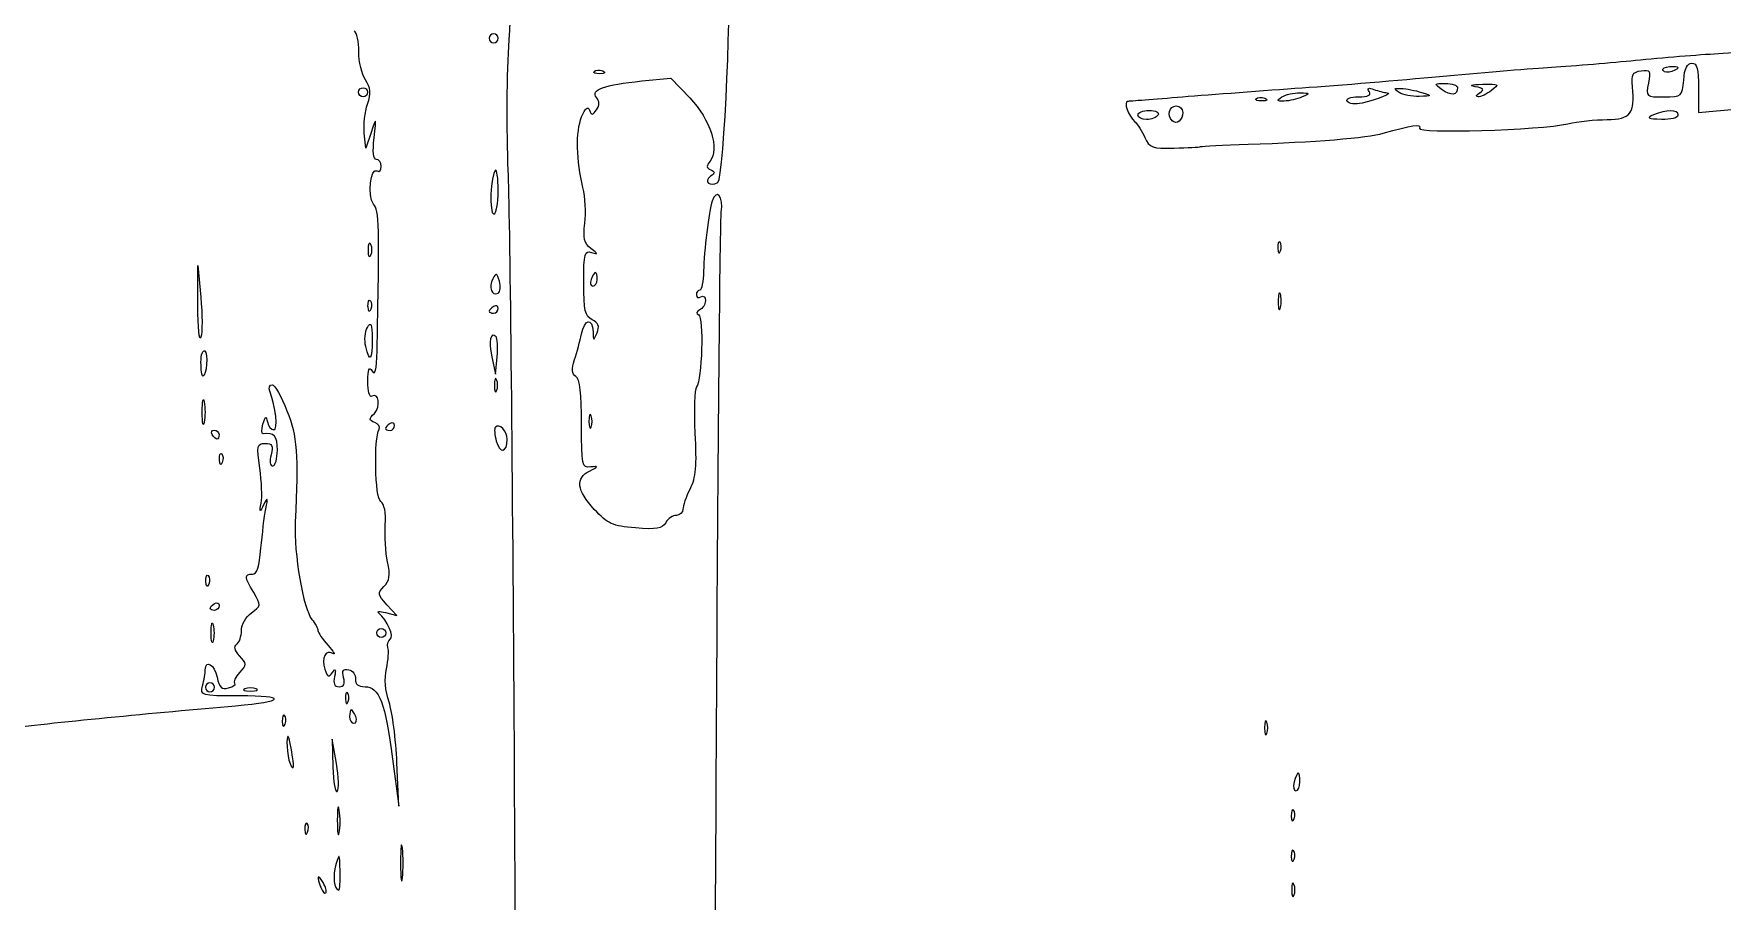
# Model space of a CAD drawing. Extents: x 548 to 695, y 110 to 247.
# Drawn here: x 604.64 to 626.81, y 161.5 to 172.89 of the extents above; entities that cross this region are included whole.
import ezdxf

# ---------------------------------------------------------------- set-up
doc = ezdxf.new("R2010")
doc.units = 0
doc.layers.add('Layer_1', color=7, linetype='CONTINUOUS')

msp = doc.modelspace()

# ---------------------------------------------------------------- linework, layer by layer
at = {"layer": 'Layer_1', "color": 7}
for points in [[(610.736315, 172.827043)], [(608.90366, 172.119997)], [(622.567701, 172.116369)], [(621.029622, 172.057124)], [(619.136589, 171.821282)], [(619.588517, 171.743896)], [(626.235477, 171.821367)], [(609.031304, 170.049572)], [(610.751707, 169.63937)], [(612.037786, 169.662047)], [(606.792472, 169.316532)], [(610.736343, 169.281071)], [(606.833178, 168.57462)], [(610.716501, 168.345865)], [(606.850186, 167.920413)], [(611.958784, 167.87262)], [(609.375855, 167.743077)], [(606.981997, 167.624646)], [(606.952233, 165.343606)], [(606.965953, 165.021732)], [(609.141033, 165.021732)], [(607.009578, 164.308394)], [(607.556806, 164.288551)], [(608.86491, 163.923931)], [(620.832387, 163.850513)], [(608.015877, 163.510413)], [(608.61325, 163.307339)], [(621.266457, 163.066677)], [(621.187427, 161.721128)]]:
    msp.add_lwpolyline(points, close=True, dxfattribs=at)
for points in [[(611.995833, 172.393257), (611.995833, 172.392406)], [(612.623764, 172.26686), (613.003521, 172.305128), (613.253537, 172.044057)], [(626.035209, 172.403802), (626.034359, 172.403235)], [(623.132504, 172.150951), (623.132504, 172.151235)], [(623.626186, 172.111833), (623.62732, 172.111833)], [(626.501679, 172.176576), (626.501679, 171.851556), (626.738372, 171.874233)], [(620.690683, 172.035298), (620.690683, 172.034447)], [(621.887216, 171.997597), (621.887528, 171.998447)], [(609.068608, 171.592894), (608.997742, 171.385965), (608.977899, 171.582973)], [(619.962151, 171.404929), (619.964816, 171.404872)], [(610.736627, 170.825499), (610.736343, 170.825584)], [(621.005074, 170.148983), (621.006208, 170.148983)], [(606.792472, 169.316532), (606.790602, 169.843039), (606.830287, 169.428926)], [(621.007937, 169.470992), (621.009298, 169.470992)], [(609.027761, 169.305194), (609.026627, 169.305194)], [(608.998535, 168.780444), (608.997118, 168.780444)], [(610.708564, 168.908882), (610.710832, 168.908882)], [(610.653288, 168.644409), (610.702895, 168.419906), (610.722737, 168.647528)], [(610.855909, 167.562794), (610.854775, 167.562227)], [(607.076107, 167.294353), (607.075257, 167.294353)], [(606.898658, 165.697115), (606.897808, 165.697115)], [(609.257962, 165.289266), (609.405931, 165.248447), (609.273553, 165.39188)], [(608.759745, 164.233276), (608.760879, 164.233276)], [(607.931603, 163.938104), (607.932737, 163.938104)], [(608.61325, 163.307339), (608.558258, 163.628674), (608.566762, 163.262608)], [(609.349521, 163.368935), (609.429742, 162.74778), (609.407065, 163.314255)], [(608.649959, 162.69582), (608.649335, 162.695991)], [(621.18275, 162.695707), (621.183883, 162.695707)], [(608.227398, 162.518258), (608.228532, 162.518258)], [(609.477874, 162.19423), (609.477874, 162.194088)], [(621.18275, 162.163191), (621.183883, 162.163191)], [(608.65954, 161.898208), (608.660957, 161.898293)], [(608.436737, 161.746356), (608.436737, 161.746072)]]:
    msp.add_lwpolyline(points, dxfattribs=at)
for points in [[(610.806387, 173.871269), (610.917506, 173.599143), (610.923175, 173.513707), (610.875836, 172.806435)], [(613.621191, 170.936306), (613.703962, 170.987329), (613.817632, 173.60212), (613.741096, 173.692233)], [(608.905616, 172.652202), (608.905616, 172.781461), (608.880104, 172.903918), (608.846372, 172.924044)], [(610.677071, 172.886287), (610.644472, 172.886287), (610.617827, 172.860775), (610.617827, 172.827043)], [(610.617827, 172.827043), (610.617827, 172.794444), (610.643339, 172.767798), (610.677071, 172.767798)], [(610.736315, 172.827043), (610.736315, 172.859641), (610.710803, 172.886287), (610.677071, 172.886287)], [(610.677071, 172.767798), (610.709669, 172.767798), (610.736315, 172.79331), (610.736315, 172.827043)], [(610.875836, 172.806435), (610.84749, 172.383477), (610.842387, 171.611461), (610.864498, 171.090907)], [(630.048529, 172.883764), (629.053909, 172.797874), (627.268054, 172.656992), (626.70617, 172.620142)], [(608.994624, 172.281005), (608.945584, 172.355839), (608.905616, 172.5228), (608.905616, 172.652202)], [(625.61177, 172.52915), (625.286409, 172.497118), (624.793918, 172.456866), (624.51737, 172.439575)], [(626.70617, 172.620142), (626.429509, 172.603134), (625.937131, 172.561181), (625.61177, 172.52915)], [(612.073502, 172.362359), (612.01114, 172.359865), (611.976274, 172.373698), (611.995833, 172.393257)], [(611.995833, 172.392406), (612.015676, 172.412249), (612.066416, 172.415083), (612.109219, 172.398076)], [(612.109219, 172.398076), (612.156274, 172.378233), (612.142384, 172.365194), (612.073502, 172.362359)], [(623.097609, 172.321654), (622.593298, 172.274031), (621.78137, 172.207417), (621.293329, 172.173118)], [(624.51737, 172.439575), (624.240709, 172.422567), (623.601921, 172.369276), (623.097609, 172.321654)], [(625.633427, 172.19177), (625.616419, 172.351644), (625.635921, 172.385943), (625.746813, 172.401817)], [(625.746813, 172.401817), (625.865584, 172.418825), (625.875506, 172.401817), (625.842907, 172.239109)], [(626.034359, 172.403235), (626.020186, 172.428746), (626.057036, 172.451424), (626.121099, 172.456243)], [(626.149446, 172.392463), (626.101824, 172.375455), (626.050233, 172.37829), (626.035209, 172.403802)], [(626.121099, 172.456243), (626.256879, 172.467581), (626.268784, 172.439235), (626.149446, 172.392463)], [(626.305805, 172.279644), (626.317143, 172.429313), (626.353143, 172.501597), (626.412954, 172.501597)], [(626.412954, 172.501597), (626.480986, 172.501597), (626.501679, 172.426195), (626.501679, 172.176576)], [(608.90366, 172.119997), (608.90366, 172.152595), (608.929172, 172.179241), (608.962904, 172.179241)], [(608.962904, 172.060753), (608.930306, 172.060753), (608.90366, 172.086265), (608.90366, 172.119997)], [(608.962904, 172.179241), (608.995502, 172.179241), (609.022148, 172.153729), (609.022148, 172.119997)], [(609.022148, 172.119997), (609.022148, 172.087398), (608.996636, 172.060753), (608.962904, 172.060753)], [(609.020135, 171.962561), (609.070309, 172.106561), (609.064923, 172.173742), (608.994624, 172.281005)], [(612.027184, 172.050576), (611.944413, 172.150072), (612.128381, 172.21697), (612.623764, 172.26686)], [(621.293329, 172.173118), (620.80526, 172.138819), (620.09983, 172.085811), (619.725657, 172.05548)], [(621.029622, 172.057124), (621.078378, 172.088589), (621.184961, 172.112967), (621.266315, 172.111266)], [(621.266315, 172.111266), (621.401811, 172.108431), (621.404362, 172.102762), (621.295795, 172.057124)], [(622.035213, 172.057975), (622.161071, 172.057975), (622.206142, 172.080652), (622.176945, 172.12714)], [(622.409669, 172.11325), (622.491874, 172.107581), (622.306772, 172.031896), (622.08309, 171.977754)], [(622.176945, 172.12714), (622.147748, 172.174195), (622.165606, 172.183833), (622.237323, 172.15662)], [(622.237323, 172.15662), (622.294016, 172.133943), (622.371685, 172.115235), (622.409669, 172.11325)], [(622.567701, 172.116369), (622.494567, 172.163707), (622.499953, 172.172778), (622.597181, 172.168809)], [(622.833874, 172.063928), (622.736362, 172.061433), (622.616457, 172.08377), (622.567701, 172.116369)], [(622.597181, 172.168809), (622.662378, 172.166315), (622.782, 172.143298), (622.863354, 172.116369)], [(622.863354, 172.116369), (623.008205, 172.06988), (623.007638, 172.068746), (622.833874, 172.063928)], [(623.132504, 172.151235), (623.023937, 172.230605), (623.025921, 172.234857), (623.177575, 172.234857)], [(623.336882, 172.179298), (623.336882, 172.078668), (623.248724, 172.066479), (623.132504, 172.150951)], [(623.177575, 172.234857), (623.265165, 172.234857), (623.336882, 172.209345), (623.336882, 172.179298)], [(623.568076, 172.191487), (623.476517, 172.208494), (623.510249, 172.220683), (623.661902, 172.224652)], [(623.62732, 172.111833), (623.69195, 172.152935), (623.678627, 172.170794), (623.568076, 172.191487)], [(623.606343, 172.057975), (623.571761, 172.058428), (623.580832, 172.083487), (623.626186, 172.111833)], [(623.783792, 172.143865), (623.72058, 172.095959), (623.640643, 172.057408), (623.606343, 172.057975)], [(623.661902, 172.224652), (623.882154, 172.230321), (623.890658, 172.224822), (623.783792, 172.143865)], [(625.299732, 171.760337), (625.608652, 171.762208), (625.66869, 171.839707), (625.633427, 172.19177)], [(625.842907, 172.239109), (625.807191, 172.060243), (625.810309, 172.057691), (626.047002, 172.057691)], [(626.047002, 172.057691), (626.282277, 172.057691), (626.287946, 172.063361), (626.305805, 172.279644)], [(608.977899, 171.582973), (608.966561, 171.691257), (608.986403, 171.862186), (609.020135, 171.962561)], [(611.832614, 171.794324), (611.879953, 171.908844), (611.913969, 171.938324), (611.936079, 171.883049)], [(611.936079, 171.883049), (611.964425, 171.813883), (611.978315, 171.81445), (612.029055, 171.888718)], [(612.029055, 171.888718), (612.070157, 171.947962), (612.069591, 171.999269), (612.027184, 172.050576)], [(613.253537, 172.044057), (613.523679, 171.762293), (613.648772, 171.370602), (613.51886, 171.214101)], [(619.00285, 171.999071), (618.946157, 171.997824), (619.014189, 171.806598), (619.098661, 171.732047)], [(619.725657, 172.05548), (619.351483, 172.024866), (619.026236, 171.999638), (619.00285, 171.999071)], [(619.136589, 171.821282), (619.136589, 171.85388), (619.20462, 171.880526), (619.287959, 171.880526)], [(619.287959, 171.880526), (619.373849, 171.880526), (619.423455, 171.855014), (619.402762, 171.821282)], [(619.588517, 171.743896), (619.517934, 171.814479), (619.550249, 171.939487), (619.63954, 171.939487)], [(619.63954, 171.939487), (619.688296, 171.939487), (619.728265, 171.901219), (619.728265, 171.854164)], [(620.768353, 172.0044), (620.705991, 172.001906), (620.671124, 172.015739), (620.690683, 172.035298)], [(620.690683, 172.034447), (620.710526, 172.05429), (620.761266, 172.057124), (620.804069, 172.040117)], [(620.804069, 172.040117), (620.851124, 172.020274), (620.837235, 172.007235), (620.768353, 172.0044)], [(621.059102, 172.002983), (620.961307, 172.000488), (620.956205, 172.008652), (621.029622, 172.057124)], [(621.295795, 172.057124), (621.230598, 172.028778), (621.124299, 172.004683), (621.059102, 172.002983)], [(621.887528, 171.998447), (621.86485, 172.033313), (621.926929, 172.057975), (622.035213, 172.057975)], [(622.08309, 171.977754), (621.995499, 171.955077), (621.907625, 171.966416), (621.887216, 171.997597)], [(626.23542, 171.821367), (626.23542, 171.89195), (626.074413, 171.89195), (625.91006, 171.821367)], [(626.738372, 171.874233), (626.868482, 171.885572), (627.020986, 171.90258), (627.07731, 171.907115)], [(609.106876, 171.51891), (609.139191, 171.799257), (609.138907, 171.799257), (609.068608, 171.592894)], [(611.849622, 170.867339), (611.761748, 171.211266), (611.754378, 171.605282), (611.832614, 171.794324)], [(619.098661, 171.732047), (619.135228, 171.699449), (619.194472, 171.606189), (619.230189, 171.525118)], [(619.251392, 171.762038), (619.18818, 171.762038), (619.136589, 171.78755), (619.136589, 171.821282)], [(619.402762, 171.821282), (619.38292, 171.788683), (619.314605, 171.762038), (619.251392, 171.762038)], [(619.728265, 171.854164), (619.728265, 171.755235), (619.643792, 171.68862), (619.588517, 171.743896)], [(622.360658, 171.581187), (622.72698, 171.688337), (622.873956, 171.708463), (622.835575, 171.646384)], [(622.835575, 171.646384), (622.79022, 171.572967), (624.419518, 171.620872), (624.786095, 171.705345)], [(624.786095, 171.705345), (624.916205, 171.734825), (625.14737, 171.75977), (625.299732, 171.760337)], [(625.91006, 171.821367), (625.815099, 171.780548), (625.835509, 171.769776), (626.013524, 171.766375)], [(626.013524, 171.766375), (626.135414, 171.76388), (626.235477, 171.789052), (626.235477, 171.821367)], [(609.137206, 171.237997), (609.097238, 171.237997), (609.086183, 171.340044), (609.106876, 171.51891)], [(619.230189, 171.525118), (619.288866, 171.392173), (619.327417, 171.378), (619.614, 171.385087)], [(619.964816, 171.404872), (619.981824, 171.410542), (620.260611, 171.424715), (620.585972, 171.435487)], [(620.585972, 171.435487), (621.443452, 171.463833), (622.157102, 171.52166), (622.360658, 171.581187)], [(609.200135, 171.145871), (609.200135, 171.196611), (609.171789, 171.237997), (609.137206, 171.237997)], [(613.51886, 171.214101), (613.46812, 171.152872), (613.470387, 171.12566), (613.527364, 171.102416)], [(619.614, 171.385087), (619.789181, 171.390756), (619.94588, 171.39926), (619.962151, 171.404929)], [(609.100356, 170.651707), (609.01475, 170.754038), (609.057553, 171.141817), (609.148261, 171.085776)], [(609.148261, 171.085776), (609.176891, 171.068769), (609.200135, 171.09428), (609.200135, 171.145871)], [(610.698926, 171.093742), (610.635713, 171.030246), (610.617572, 170.519868), (610.679083, 170.519868)], [(610.736343, 170.825584), (610.736343, 170.993679), (610.719335, 171.114406), (610.698926, 171.093742)], [(610.864498, 171.090907), (610.887175, 170.570324), (610.921474, 167.335909), (610.94245, 163.903351)], [(613.524529, 171.015392), (613.429002, 170.948494), (613.51886, 170.87366), (613.621191, 170.936306)], [(613.527364, 171.102416), (613.588876, 171.076904), (613.588025, 171.060463), (613.524529, 171.015392)], [(610.679083, 170.519868), (610.710548, 170.519868), (610.736627, 170.657348), (610.736627, 170.825499)], [(611.875134, 170.399849), (611.892142, 170.533928), (611.880803, 170.7444), (611.849622, 170.867339)], [(613.667083, 170.542857), (613.69543, 170.751487), (613.604154, 170.863625), (613.548595, 170.690825)], [(609.146277, 168.72395), (609.180009, 170.403789), (609.176324, 170.560772), (609.100356, 170.651707)], [(613.548595, 170.690825), (613.505225, 170.556463), (613.439461, 170.029502), (613.433792, 169.773874)], [(613.604721, 163.872907), (613.624564, 167.419361), (613.651493, 170.420825), (613.667083, 170.542857)], [(611.955071, 170.068195), (611.865213, 170.138211), (611.849055, 170.205109), (611.875134, 170.399849)], [(609.031304, 170.049572), (609.031304, 170.130926), (609.045477, 170.164091), (609.061068, 170.123556)], [(609.061068, 170.123556), (609.078076, 170.082737), (609.078076, 170.016406), (609.061068, 169.975587)], [(621.006208, 170.148983), (620.986365, 170.168825), (620.972476, 170.134809), (620.975027, 170.071313)], [(621.010743, 170.035597), (621.027751, 170.0784), (621.024917, 170.129424), (621.005074, 170.148983)], [(609.061068, 169.975587), (609.04406, 169.934769), (609.031304, 169.967083), (609.031304, 170.049572)], [(611.86011, 169.619216), (611.86011, 170.00555), (611.871449, 170.048154), (611.963575, 170.016321)], [(611.963575, 170.016321), (612.052299, 169.985707), (612.051165, 169.993644), (611.955071, 170.068195)], [(620.975027, 170.071313), (620.977861, 170.002431), (620.992035, 169.988258), (621.010743, 170.035597)], [(610.66525, 169.668283), (610.606573, 169.563685), (610.653912, 169.434425), (610.734699, 169.483748)], [(610.751707, 169.63937), (610.723361, 169.74822), (610.712022, 169.751906), (610.66525, 169.668283)], [(610.734699, 169.483748), (610.763046, 169.500756), (610.769565, 169.570488), (610.751707, 169.63937)], [(611.957849, 169.662047), (611.938006, 169.613291), (611.949345, 169.573323), (611.980526, 169.573323)], [(612.015109, 169.750772), (612.000935, 169.750772), (611.976557, 169.710803), (611.957849, 169.662047)], [(611.980526, 169.573323), (612.011991, 169.573323), (612.037786, 169.613291), (612.037786, 169.662047)], [(612.037786, 169.662047), (612.037786, 169.710803), (612.026447, 169.750772), (612.015109, 169.750772)], [(613.433792, 169.773874), (613.430957, 169.635543), (613.40828, 169.522441), (613.383902, 169.522441)], [(606.830287, 169.428926), (606.852964, 169.201304), (606.852964, 168.964243), (606.832157, 168.902419)], [(611.971228, 169.133017), (611.877402, 169.178088), (611.86011, 169.25434), (611.86011, 169.619216)], [(613.383902, 169.522441), (613.358391, 169.522441), (613.339398, 169.494094), (613.339398, 169.459795)], [(613.339398, 169.459795), (613.339398, 169.425213), (613.36491, 169.413591), (613.398643, 169.434283)], [(613.398643, 169.434283), (613.431241, 169.454126), (613.457887, 169.431789), (613.457887, 169.383543)], [(621.009298, 169.470992), (620.99229, 169.510961), (620.980951, 169.465323), (620.980951, 169.366394)], [(621.010432, 169.293543), (621.024605, 169.351087), (621.024605, 169.431024), (621.007937, 169.470992)], [(606.832157, 168.902419), (606.812315, 168.840624), (606.793606, 169.02686), (606.792472, 169.316532)], [(609.026627, 169.305194), (609.024132, 169.367556), (609.037965, 169.402422), (609.057808, 169.382863)], [(609.063477, 169.269477), (609.043635, 169.222422), (609.030595, 169.236312), (609.027761, 169.305194)], [(609.057808, 169.382863), (609.07765, 169.36302), (609.080485, 169.31228), (609.063477, 169.269477)], [(610.677099, 169.306583), (610.644501, 169.28674), (610.617855, 169.258394), (610.617855, 169.243937)], [(610.617855, 169.243937), (610.617855, 169.229764), (610.643367, 169.218425), (610.677099, 169.218425)], [(610.736343, 169.281071), (610.736343, 169.315654), (610.710832, 169.327276), (610.677099, 169.306583)], [(610.677099, 169.218425), (610.709698, 169.218425), (610.736343, 169.246772), (610.736343, 169.281071)], [(613.383902, 169.261654), (613.339682, 169.241811), (613.333729, 169.215165), (613.369729, 169.197591)], [(613.369729, 169.197591), (613.438895, 169.163291), (613.413099, 168.339855), (613.340249, 168.250932)], [(613.457887, 169.383543), (613.457887, 169.335638), (613.424721, 169.280646), (613.383902, 169.261654)], [(620.980951, 169.366394), (620.982198, 169.268882), (620.995124, 169.236), (621.010432, 169.293543)], [(608.997118, 168.780444), (608.977276, 168.862932), (608.98578, 168.976035), (609.019795, 169.031877)], [(609.019795, 169.031877), (609.065717, 169.110964), (609.079323, 169.077798), (609.08074, 168.881641)], [(610.710832, 168.908882), (610.635146, 168.984567), (610.607083, 168.855024), (610.653288, 168.644409)], [(611.830063, 168.945931), (611.868898, 169.141521), (611.976898, 169.162498), (611.982567, 168.975411)], [(612.034441, 168.961238), (612.069874, 169.049112), (612.054283, 169.093332), (611.971228, 169.133017)], [(611.982567, 168.975411), (611.985402, 168.848986), (611.988236, 168.848419), (612.034441, 168.961238)], [(609.08074, 168.881641), (609.082611, 168.596419), (609.052394, 168.560589), (608.998535, 168.780444)], [(610.722737, 168.647528), (610.734076, 168.772819), (610.728406, 168.890457), (610.708564, 168.908882)], [(611.740772, 168.608835), (611.771953, 168.704646), (611.812205, 168.856583), (611.830063, 168.945931)], [(606.833178, 168.574649), (606.833178, 168.674145), (606.855855, 168.741326), (606.884485, 168.724035)], [(606.855855, 168.39377), (606.844517, 168.39377), (606.833178, 168.475124), (606.833178, 168.57462)], [(606.884485, 168.724035), (606.932107, 168.694554), (606.907162, 168.39377), (606.855855, 168.39377)], [(609.081647, 168.457776), (609.122466, 168.394564), (609.141175, 168.47195), (609.146277, 168.72395)], [(611.75778, 168.388583), (611.704488, 168.421748), (611.699953, 168.482126), (611.740772, 168.608835)], [(609.075411, 168.128674), (609.046214, 168.111666), (609.02297, 168.197272), (609.023537, 168.321146)], [(609.023537, 168.321146), (609.024161, 168.488391), (609.040545, 168.52354), (609.081647, 168.457776)], [(610.716501, 168.345865), (610.699493, 168.3864), (610.686737, 168.354369), (610.686737, 168.27188)], [(610.716501, 168.197896), (610.733509, 168.238715), (610.733509, 168.305046), (610.716501, 168.345865)], [(611.830913, 167.764394), (611.830913, 168.160082), (611.808236, 168.357288), (611.75778, 168.388583)], [(606.850186, 167.920413), (606.850186, 168.066964), (606.861524, 168.126775), (606.875698, 168.053641)], [(607.73811, 168.194494), (607.721102, 168.240983), (607.732441, 168.278967), (607.767024, 168.278967)], [(607.788283, 167.687461), (607.846677, 167.687461), (607.81663, 167.989776), (607.73811, 168.194494)], [(607.767024, 168.278967), (607.800756, 168.278967), (607.88863, 168.125896), (607.962614, 167.938809)], [(609.110277, 167.90332), (609.198435, 167.991477), (609.168387, 168.185934), (609.075411, 168.128674)], [(610.686737, 168.27188), (610.686737, 168.190526), (610.70091, 168.157361), (610.716501, 168.197896)], [(613.340249, 168.250932), (613.314737, 168.218334), (613.304816, 167.945868), (613.320406, 167.645282)], [(606.875698, 167.787468), (606.861524, 167.714334), (606.850186, 167.773294), (606.850186, 167.920413)], [(606.875698, 168.053641), (606.889871, 167.980507), (606.889871, 167.860602), (606.875698, 167.787468)], [(607.647685, 167.76258), (607.677165, 167.870296), (607.68737, 167.875115), (607.705228, 167.790926)], [(607.962614, 167.938809), (608.096693, 167.599106), (608.113134, 167.377039), (608.070898, 166.474687)], [(609.115946, 167.783698), (609.037143, 167.814028), (609.036293, 167.829902), (609.110277, 167.90332)], [(611.958784, 167.87262), (611.941776, 167.913439), (611.92902, 167.881124), (611.92902, 167.798636)], [(611.958784, 167.724652), (611.975792, 167.765187), (611.975792, 167.831802), (611.958784, 167.87262)], [(606.981997, 167.624646), (606.962154, 167.657244), (606.973493, 167.68389), (607.007509, 167.68389)], [(607.007509, 167.68389), (607.042091, 167.68389), (607.070154, 167.658378), (607.070154, 167.624646)], [(607.65018, 167.636438), (607.630337, 167.633943), (607.627502, 167.690296), (607.647685, 167.76258)], [(607.836416, 167.420438), (607.836416, 167.606391), (607.79418, 167.655146), (607.65018, 167.636438)], [(607.705228, 167.790926), (607.716567, 167.73395), (607.754268, 167.687461), (607.788283, 167.687461)], [(609.194183, 166.745083), (609.118498, 166.791855), (609.101773, 167.579433), (609.17434, 167.696107)], [(609.17434, 167.696107), (609.191348, 167.72502), (609.165836, 167.764422), (609.115946, 167.783698)], [(609.316611, 167.768589), (609.284013, 167.748746), (609.257367, 167.7204), (609.257367, 167.705943)], [(609.257367, 167.705943), (609.257367, 167.69177), (609.282879, 167.680431), (609.316611, 167.680431)], [(609.375855, 167.743077), (609.375855, 167.777376), (609.350343, 167.789282), (609.316611, 167.768589)], [(609.316611, 167.680431), (609.349209, 167.680431), (609.375855, 167.708778), (609.375855, 167.743077)], [(610.700003, 167.722951), (610.682995, 167.705943), (610.688665, 167.624872), (610.711342, 167.540117)], [(610.854775, 167.562227), (610.854775, 167.673061), (610.754428, 167.777376), (610.700003, 167.722951)], [(611.949118, 167.199817), (611.838, 167.185644), (611.830913, 167.21966), (611.830913, 167.764394)], [(611.92902, 167.798636), (611.92902, 167.717282), (611.943194, 167.684117), (611.958784, 167.724652)], [(613.320406, 167.645282), (613.343083, 167.221304), (613.32891, 167.056809), (613.255776, 166.911534)], [(607.044643, 167.565402), (607.030469, 167.565402), (607.002123, 167.590913), (606.981997, 167.624646)], [(607.070154, 167.624646), (607.070154, 167.592047), (607.058816, 167.565402), (607.044643, 167.565402)], [(607.604825, 167.185162), (607.564573, 167.481836), (607.570526, 167.509446), (607.675691, 167.509446)], [(607.675691, 167.509446), (607.768668, 167.509446), (607.783408, 167.481099), (607.753361, 167.361477)], [(610.711342, 167.540117), (610.754145, 167.370038), (610.855909, 167.385628), (610.855909, 167.562794)], [(607.075257, 167.294353), (607.072762, 167.356715), (607.086595, 167.391581), (607.106154, 167.372022)], [(607.111824, 167.258636), (607.091981, 167.211581), (607.078942, 167.225471), (607.076107, 167.294353)], [(607.106154, 167.372022), (607.125997, 167.35218), (607.128832, 167.301439), (607.111824, 167.258636)], [(607.753361, 167.361477), (607.730683, 167.276154), (607.742022, 167.213509), (607.776038, 167.213509)], [(607.776038, 167.213509), (607.809203, 167.213509), (607.836416, 167.306769), (607.836416, 167.420438)], [(611.934945, 167.146526), (612.053717, 167.20662), (612.055417, 167.21229), (611.949118, 167.199817)], [(607.624668, 166.726715), (607.638841, 166.800416), (607.630337, 167.006778), (607.604825, 167.185162)], [(611.999008, 166.64366), (611.768835, 166.894809), (611.748709, 167.052444), (611.934945, 167.146526)], [(607.685896, 166.650463), (607.716227, 166.797298), (607.711408, 166.807502), (607.660384, 166.709707)], [(613.255776, 166.911534), (613.204469, 166.808636), (613.162517, 166.688447), (613.162517, 166.64451)], [(607.660384, 166.709707), (607.602841, 166.598306), (607.600573, 166.599156), (607.624668, 166.726715)], [(607.620699, 166.132828), (607.637707, 166.319915), (607.66577, 166.552838), (607.685896, 166.650463)], [(609.253143, 166.439254), (609.264482, 166.601962), (609.241805, 166.715631), (609.194183, 166.745083)], [(612.539376, 166.39988), (612.237402, 166.425392), (612.172687, 166.454022), (611.999008, 166.64366)], [(613.076627, 166.564857), (613.029572, 166.564857), (612.966359, 166.521203), (612.936595, 166.468195)], [(613.162517, 166.64451), (613.162517, 166.600573), (613.123965, 166.564857), (613.076627, 166.564857)], [(608.070898, 166.474687), (608.051055, 166.062189), (608.177197, 165.333572), (608.290866, 165.198161)], [(609.284324, 165.953254), (609.258813, 166.077978), (609.244072, 166.296813), (609.253143, 166.439254)], [(612.936595, 166.468195), (612.892942, 166.390243), (612.815556, 166.37692), (612.539376, 166.39988)], [(607.508731, 165.792671), (607.567691, 165.792671), (607.600573, 165.892734), (607.620699, 166.132828)], [(609.236702, 165.630841), (609.31097, 165.705109), (609.321458, 165.776825), (609.284324, 165.953254)], [(606.897808, 165.697115), (606.895313, 165.759477), (606.909146, 165.794343), (606.928706, 165.774784)], [(606.934375, 165.661398), (606.914532, 165.614343), (606.901493, 165.628233), (606.898658, 165.697115)], [(606.928706, 165.774784), (606.948548, 165.754942), (606.951383, 165.704202), (606.934375, 165.661398)], [(607.525739, 165.550309), (607.402432, 165.758939), (607.39988, 165.792671), (607.508731, 165.792671)], [(607.011477, 165.406252), (607.044076, 165.426094), (607.070721, 165.414756), (607.070721, 165.38074)], [(607.496258, 165.286403), (607.623534, 165.375694), (607.624384, 165.383348), (607.525739, 165.550309)], [(609.273553, 165.39188), (609.151946, 165.523691), (609.148828, 165.542967), (609.236702, 165.630841)], [(606.952233, 165.343606), (606.952233, 165.35778), (606.977745, 165.386126), (607.011477, 165.406252)], [(607.011477, 165.318094), (606.978879, 165.318094), (606.952233, 165.329433), (606.952233, 165.343606)], [(607.070721, 165.38074), (607.070721, 165.346157), (607.045209, 165.318094), (607.011477, 165.318094)], [(607.365014, 165.053395), (607.365014, 165.131915), (607.423124, 165.235096), (607.496258, 165.286403)], [(609.169238, 165.280762), (609.136639, 165.306274), (609.177742, 165.310809), (609.257962, 165.289266)], [(609.318624, 164.9376), (609.375317, 164.972466), (609.280639, 165.189883), (609.169238, 165.280762)], [(606.965953, 165.021732), (606.965953, 165.135685), (606.977291, 165.182173), (606.994299, 165.125197)], [(606.994299, 164.918268), (606.980126, 164.861291), (606.965953, 164.906929), (606.965953, 165.021732)], [(606.994299, 165.125197), (607.008472, 165.06822), (607.008472, 164.974961), (606.994299, 164.918268)], [(607.302085, 164.873395), (607.336668, 164.896072), (607.365014, 164.975726), (607.365014, 165.053395)], [(608.290866, 165.198161), (608.333953, 165.146854), (608.369386, 165.08194), (608.369386, 165.054161)], [(608.369386, 165.054161), (608.369386, 165.025814), (608.429197, 164.937657), (608.502331, 164.857153)], [(609.141033, 165.021732), (609.141033, 165.054331), (609.166545, 165.080976), (609.200277, 165.080976)], [(609.200277, 164.962488), (609.167679, 164.962488), (609.141033, 164.988), (609.141033, 165.021732)], [(609.200277, 165.080976), (609.232876, 165.080976), (609.259521, 165.055465), (609.259521, 165.021732)], [(609.259521, 165.021732), (609.259521, 164.989134), (609.234009, 164.962488), (609.200277, 164.962488)], [(607.34092, 164.722025), (607.274306, 164.795726), (607.260983, 164.847883), (607.302085, 164.873395)], [(608.565543, 164.750854), (608.468882, 164.806413), (608.412756, 164.695294), (608.460661, 164.543924)], [(608.502331, 164.857153), (608.575465, 164.776649), (608.604095, 164.728743), (608.565543, 164.750854)], [(609.26845, 164.552088), (609.293962, 164.666041), (609.302183, 164.791616), (609.288293, 164.831301)], [(609.288293, 164.831301), (609.27412, 164.870986), (609.288236, 164.918608), (609.318624, 164.9376)], [(606.889928, 164.535506), (606.891798, 164.680923), (607.012668, 164.606088), (607.046117, 164.439128)], [(607.343754, 164.501206), (607.43503, 164.60212), (607.434746, 164.617143), (607.34092, 164.722025)], [(608.460661, 164.543924), (608.492693, 164.443011), (608.511969, 164.434507), (608.558457, 164.499987)], [(608.558457, 164.499987), (608.60126, 164.560365), (608.60863, 164.547043), (608.587087, 164.44868)], [(608.706425, 164.437058), (608.683748, 164.528334), (608.697921, 164.553562), (608.773323, 164.538255)], [(608.773323, 164.538255), (608.827748, 164.526917), (608.868567, 164.472208), (608.864032, 164.416649)], [(609.303317, 164.11286), (609.252293, 164.261395), (609.23982, 164.419625), (609.26845, 164.552088)], [(607.337263, 164.195348), (606.82731, 164.195348), (606.818353, 164.197843), (606.853361, 164.328576)], [(606.853361, 164.328576), (606.873203, 164.40171), (606.889361, 164.49497), (606.889928, 164.535506)], [(606.950334, 164.367638), (606.917735, 164.367638), (606.89109, 164.342126), (606.89109, 164.308394)], [(607.009578, 164.308394), (607.009578, 164.340992), (606.984066, 164.367638), (606.950334, 164.367638)], [(607.046117, 164.439128), (607.071628, 164.306466), (607.105644, 164.275285), (607.194935, 164.298813)], [(607.194935, 164.298813), (607.258148, 164.31582), (607.295282, 164.343317), (607.277707, 164.360891)], [(607.277707, 164.360891), (607.260699, 164.377899), (607.289046, 164.441679), (607.343754, 164.501206)], [(608.587087, 164.44868), (608.567244, 164.356271), (608.585216, 164.315452), (608.648032, 164.315452)], [(608.648032, 164.315452), (608.709827, 164.315452), (608.728252, 164.35372), (608.706425, 164.437058)], [(608.864032, 164.416649), (608.858362, 164.348901), (608.899465, 164.315452), (608.987622, 164.315452)], [(606.89109, 164.308394), (606.89109, 164.275795), (606.916602, 164.24915), (606.950334, 164.24915)], [(606.950334, 164.24915), (606.982932, 164.24915), (607.009578, 164.274661), (607.009578, 164.308394)], [(607.285106, 164.065521), (607.942913, 164.121647), (607.972535, 164.195348), (607.337263, 164.195348)], [(607.408838, 164.288551), (607.368302, 164.271543), (607.400334, 164.258787), (607.482822, 164.258787)], [(607.556806, 164.288551), (607.516271, 164.305559), (607.449657, 164.305559), (607.408838, 164.288551)], [(607.482822, 164.258787), (607.564176, 164.258787), (607.597342, 164.272961), (607.556806, 164.288551)], [(608.760879, 164.233276), (608.741036, 164.253118), (608.727146, 164.219102), (608.729698, 164.155606)], [(608.729698, 164.155606), (608.732532, 164.086724), (608.746706, 164.072551), (608.765414, 164.11989)], [(608.765414, 164.11989), (608.782422, 164.162693), (608.779587, 164.213717), (608.759745, 164.233276)], [(608.987622, 164.315452), (609.173291, 164.315452), (609.254929, 164.10172), (609.349521, 163.368935)], [(609.407065, 163.314255), (609.392891, 163.625811), (609.34697, 163.985187), (609.303317, 164.11286)], [(604.229981, 163.764992), (604.825398, 163.836992), (606.271833, 163.979008), (607.285106, 164.065521)], [(607.932737, 163.938104), (607.912895, 163.957946), (607.899005, 163.923931), (607.901556, 163.860435)], [(607.937272, 163.824718), (607.95428, 163.867521), (607.951446, 163.918545), (607.931603, 163.938104)], [(608.80765, 164.012655), (608.793477, 164.012655), (608.784973, 163.972687), (608.784973, 163.923931)], [(608.784973, 163.923931), (608.784973, 163.875175), (608.810485, 163.835206), (608.842233, 163.835206)], [(608.86491, 163.923931), (608.845068, 163.972687), (608.820406, 164.012655), (608.80765, 164.012655)], [(608.842233, 163.835206), (608.873698, 163.835206), (608.884186, 163.875175), (608.86491, 163.923931)], [(610.94245, 163.903351), (610.962293, 160.470765), (610.993191, 155.5992), (611.008498, 153.077613)], [(613.549729, 155.709241), (613.561068, 156.652809), (613.586296, 160.326454), (613.604721, 163.872907)], [(620.832387, 163.850513), (620.81538, 163.891049), (620.802624, 163.859017), (620.802624, 163.776529)], [(607.901556, 163.860435), (607.904391, 163.791553), (607.918564, 163.77738), (607.937272, 163.824718)], [(608.015877, 163.510356), (607.981295, 163.687521), (607.967972, 163.707364), (607.962869, 163.589159)], [(620.802624, 163.776529), (620.802624, 163.695175), (620.816797, 163.662009), (620.832387, 163.702545)], [(620.832387, 163.702545), (620.849395, 163.74308), (620.849395, 163.809694), (620.832387, 163.850513)], [(607.962869, 163.589159), (607.9572, 163.43949), (608.011342, 163.219153), (608.045924, 163.256428)], [(608.045924, 163.256428), (608.054428, 163.264932), (608.040255, 163.380302), (608.015877, 163.510413)], [(608.566762, 163.262608), (608.572432, 163.061348), (608.596809, 162.916639), (608.621754, 162.941244)], [(608.621754, 162.941244), (608.647266, 162.966756), (608.641597, 163.130598), (608.61325, 163.307339)], [(621.190205, 163.066677), (621.173197, 163.001764), (621.184535, 162.948472), (621.212882, 162.948472)], [(621.24378, 163.184882), (621.232441, 163.184882), (621.207213, 163.131591), (621.190205, 163.066677)], [(621.212882, 162.948472), (621.242362, 162.948472), (621.266457, 163.001764), (621.266457, 163.066677)], [(621.266457, 163.066677), (621.266457, 163.131874), (621.255118, 163.184882), (621.24378, 163.184882)], [(608.649335, 162.695991), (608.635162, 162.785849), (608.623824, 162.726321), (608.623824, 162.563613)], [(608.623824, 162.563613), (608.623342, 162.400904), (608.635162, 162.327487), (608.649335, 162.400054)], [(608.649335, 162.400054), (608.663509, 162.472904), (608.663509, 162.605849), (608.649959, 162.69582)], [(621.183883, 162.695707), (621.164041, 162.71555), (621.150151, 162.681534), (621.152702, 162.618038)], [(621.152702, 162.618038), (621.155537, 162.549156), (621.16971, 162.534983), (621.188419, 162.582321)], [(621.188419, 162.582321), (621.205427, 162.625124), (621.202592, 162.676148), (621.18275, 162.695707)], [(608.228532, 162.518258), (608.20869, 162.538101), (608.1948, 162.504085), (608.197351, 162.440589)], [(608.197351, 162.440589), (608.200186, 162.371707), (608.214359, 162.357534), (608.233068, 162.404872)], [(608.233068, 162.404872), (608.250076, 162.447676), (608.247241, 162.498699), (608.227398, 162.518258)], [(608.660957, 161.898293), (608.655288, 162.131301), (608.652454, 162.137537), (608.605398, 161.981915)], [(609.477874, 162.194088), (609.463701, 162.29982), (609.455197, 162.213931), (609.455197, 162.001899)], [(609.477874, 161.80971), (609.492047, 161.915443), (609.492047, 162.088356), (609.477874, 162.19423)], [(621.183883, 162.163191), (621.164041, 162.183033), (621.150151, 162.149017), (621.152702, 162.085521)], [(621.188419, 162.049805), (621.205427, 162.092608), (621.202592, 162.143631), (621.18275, 162.163191)], [(608.605398, 161.981915), (608.560328, 161.831962), (608.579887, 161.646775), (608.642532, 161.646775)], [(608.642532, 161.646775), (608.656706, 161.646775), (608.662375, 161.759877), (608.65954, 161.898208)], [(609.455197, 162.001899), (609.455197, 161.790435), (609.466535, 161.703893), (609.477874, 161.80971)], [(621.152702, 162.085521), (621.155537, 162.016639), (621.16971, 162.00275), (621.188419, 162.049805)], [(608.436737, 161.746072), (608.367005, 161.865978), (608.35028, 161.82771), (608.407257, 161.678891)], [(608.407257, 161.678891), (608.427099, 161.626167), (608.45658, 161.595269), (608.471887, 161.610576)], [(608.471887, 161.610576), (608.48606, 161.62475), (608.471348, 161.686828), (608.436737, 161.746356)], [(621.187427, 161.721128), (621.170419, 161.761663), (621.157663, 161.729631), (621.157663, 161.647143)], [(621.187427, 161.573159), (621.204435, 161.613694), (621.204435, 161.680309), (621.187427, 161.721128)], [(621.157663, 161.647143), (621.157663, 161.565789), (621.171836, 161.532624), (621.187427, 161.573159)]]:
    msp.add_open_spline(points, degree=3, dxfattribs=at)

doc.saveas('drawing.dxf')
